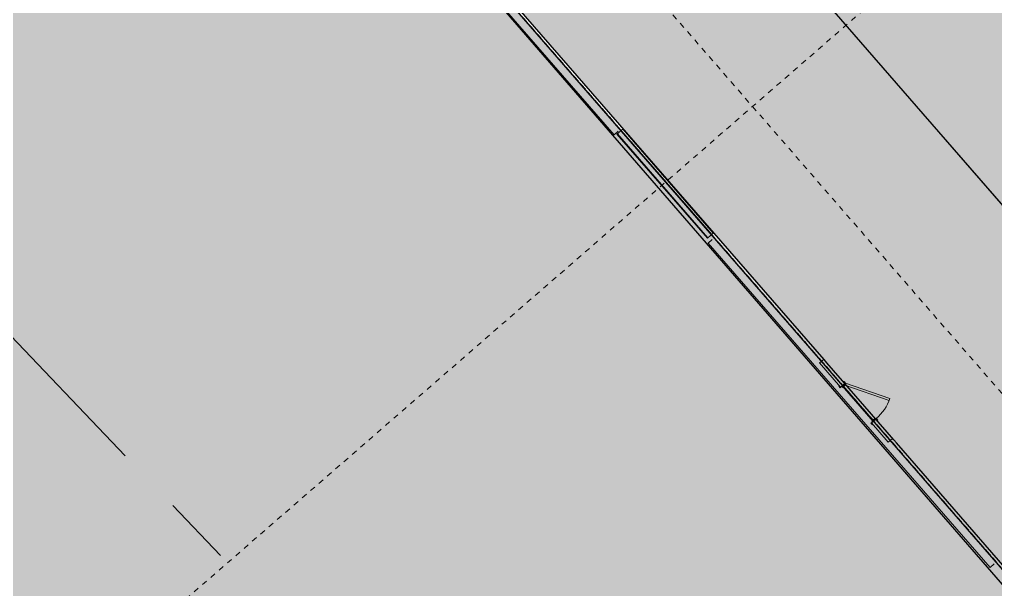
# Model space of a CAD drawing. Header units: metres. Extents: x 507649 to 508899, y 6966965 to 6967377.
# Drawn here: x 507765.81 to 507783.52, y 6967235.59 to 6967245.93 of the extents above; entities that cross this region are included whole.
import ezdxf

# ---------------------------------------------------------------- set-up
doc = ezdxf.new("R2010")
doc.units = ezdxf.units.M
for name, pattern in [('CENTER2', [10, 6.25, -1.25, 1.25, -1.25]), ('Grid Line', [2.1, 1.2, -0.3, 0.3, -0.3]), ('Overhead', [0.004, 0.0025, -0.0015])]:
    doc.linetypes.add(name, pattern=pattern)
doc.layers.get('DEFPOINTS').update_dxf_attribs({"color": 11})
for name, color, linetype, lineweight in [('A-DOOR', 252, 'Continuous', 5), ('A-DOOR-FRAM', 252, 'Continuous', 5), ('A-FLOR', 252, 'Continuous', 5), ('A-FLOR-OVHD', 252, 'Overhead', 5), ('A-WALL', 252, 'Continuous', 5)]:
    doc.layers.add(name, color=color, linetype=linetype, lineweight=lineweight)
for name, color, linetype in [('C_ARCH_BUILDING_OUTLINE', 5, 'Continuous'), ('C_TEXT_2.5', 7, 'Continuous'), ('HATCH_LANDSCAPE', 1, 'Continuous'), ('PAV_FOOTPATH', 101, 'Continuous')]:
    doc.layers.add(name, color=color, linetype=linetype)
doc.layers.add('C_HATCH_PR_BUILDING', color=7, linetype='Continuous', true_color=0xffffff)
doc.layers.add('HATCH_PAVEMENT_FOOTPATH', color=7, linetype='Continuous', true_color=0xffe8a3)
doc.layers.add('S-GRID', color=47, linetype='Continuous', lineweight=5, plot=False)

# ---------------------------------------------------------------- blocks, each defined once
blk = doc.blocks.new('XD_HATCH')
at = {"layer": 'C_HATCH_PR_BUILDING'}
h = blk.add_hatch(color=256, dxfattribs=at)
h.dxf.hatch_style = 1
h.paths.add_polyline_path([(507766.711, 6967255.442), (507736.522, 6967229.203), (507736.707, 6967228.989), (507736.687, 6967228.971), (507782.566, 6967176.226), (507795.661, 6967161.161), (507797.004, 6967162.328), (507817.315, 6967142.708), (507816.19, 6967141.318), (507902.111, 6967071.732), (507911.801, 6967083.72), (507919.918, 6967093.76), (507927.265, 6967102.833), (507888.211, 6967134.462), (507891.102, 6967138.268), (507841.624, 6967217.742), (507824.766, 6967203.095), (507829.311, 6967190.607), (507825.752, 6967187.514), (507795.494, 6967222.404)])
at = {"layer": 'HATCH_LANDSCAPE', "ltscale": 0.5}
h = blk.add_hatch(dxfattribs=at)
h.set_pattern_fill('GRASS', color=256, scale=0.05)
h.set_pattern_definition([(212.013854887, (0, 0), (-0.28538859865, -1.2375190291), [0.238125, -1.557926224]), (167.013854887, (0, 0), (-0.28538859868, -1.23751902925), [0.238125, -1.031875]), (257.013854887, (0, 0), (1.23751902925, -0.28538859868), [0.238125, -1.031875])])
h.paths.add_polyline_path([(507773.231, 6967254.54), (507795.189, 6967268.273), (507798.457, 6967269.061), (507801.707, 6967269.222), (507805.377, 6967268.673), (507808.761, 6967267.479), (507811.626, 6967265.822), (507814.67, 6967263.135), (507817.338, 6967259.647), (507819.03, 6967256.943), (507820.403, 6967254.749), (507825.14, 6967249.815), (507839.422, 6967226.928), (507827.015, 6967211.657), (507816.098, 6967209.536), (507803.586, 6967223.895), (507801.469, 6967222.054), (507795.94, 6967228.431), (507787.717, 6967237.882)])
h.paths.add_polyline_path([(507824.757, 6967208.878), (507817.842, 6967207.534), (507820.855, 6967204.075)])
h.paths.add_polyline_path([(507794.222, 6967274.08), (507795.57, 6967270.422), (507794.404, 6967270.141), (507792.722, 6967269.068), (507771.896, 6967256.079), (507768.875, 6967259.555), (507768.65, 6967260.737), (507773.111, 6967262.911), (507788.383, 6967269.83), (507789.065, 6967270.179), (507789.74, 6967270.665), (507790.114, 6967270.979), (507791.612, 6967272.233), (507793.783, 6967273.928)])
at = {"layer": 'HATCH_PAVEMENT_FOOTPATH'}
h = blk.add_hatch(color=256, dxfattribs=at)
h.dxf.hatch_style = 1
h.paths.add_polyline_path([(507837.674, 6967229.365), (507837.66, 6967229.366), (507837.65, 6967229.36)], flags=17)
h.paths.add_polyline_path([(507818.855, 6967260.959), (507815.988, 6967264.639), (507812.8, 6967267.453), (507809.602, 6967269.303), (507805.862, 6967270.623), (507801.806, 6967271.229), (507798.17, 6967271.049), (507794.404, 6967270.141), (507771.896, 6967256.079), (507773.231, 6967254.54), (507795.189, 6967268.273), (507798.457, 6967269.061), (507801.707, 6967269.222), (507805.377, 6967268.673), (507808.761, 6967267.479), (507811.626, 6967265.822), (507814.67, 6967263.135), (507817.327, 6967259.667), (507819.03, 6967256.943), (507820.723, 6967258.002)])
h.paths.add_polyline_path([(507824.757, 6967208.878), (507820.855, 6967204.075), (507817.842, 6967207.534)], flags=16)
h.paths.add_polyline_path([(507775.2, 6967252.277), (507773.231, 6967254.54), (507771.896, 6967256.079), (507768.875, 6967259.555), (507765.433, 6967257.405), (507766.528, 6967255.653), (507766.711, 6967255.442), (507767.008, 6967255.096), (507767.548, 6967254.475), (507769.136, 6967252.736), (507770.042, 6967251.71), (507770.691, 6967250.96), (507784.442, 6967235.056), (507795.488, 6967222.359), (507798.546, 6967218.885), (507825.752, 6967187.514), (507829.311, 6967190.607), (507824.766, 6967203.095), (507841.624, 6967217.742), (507841.636, 6967217.752), (507842.574, 6967216.249), (507846.702, 6967218.854), (507843.954, 6967223.166), (507842.821, 6967224.979), (507836.04, 6967235.833), (507834.874, 6967237.698), (507828.091, 6967248.556), (507828.218, 6967248.635), (507824.207, 6967255.079), (507824.231, 6967257.069), (507826.604, 6967258.541), (507828.555, 6967258.005), (507828.211, 6967258.838), (507826.515, 6967261.552), (507825.756, 6967262.054), (507825.544, 6967260.238), (507821.071, 6967257.452), (507820.723, 6967258.002), (507819.03, 6967256.943), (507820.403, 6967254.749), (507825.14, 6967249.815), (507839.422, 6967226.928), (507827.015, 6967211.657), (507816.098, 6967209.536), (507803.586, 6967223.895), (507801.469, 6967222.054), (507795.929, 6967228.451), (507787.704, 6967237.904)])
blk = doc.blocks.new('25027_BNP_Skygate Play-Sheet - 000101 - SITE PLAN')
at = {"layer": 'A-DOOR'}
for p, q in [((-2252652.68, 4009184.98), (-2251992.11, 4009719.91)), ((-2251966.93, 4009688.82), (-2252627.51, 4009153.9)), ((-2251992.11, 4009719.91), (-2251966.93, 4009688.82)), ((-2252627.51, 4009153.9), (-2252652.68, 4009184.98))]:
    blk.add_line(p, q, dxfattribs=at)
blk.add_arc((-2251966.93, 4009688.82), 850, 189.00031, 219.00031, dxfattribs=at)
at = {"layer": 'A-DOOR-FRAM'}
for p, q in [((-2251947.76, 4009823.48), (-2251985.3, 4009817.53)), ((-2251985.3, 4009817.53), (-2251947.76, 4009823.48)), ((-2251985.3, 4009817.53), (-2251978.88, 4009777.04)), ((-2251978.88, 4009777.04), (-2251985.3, 4009817.53)), ((-2251983.01, 4009815.87), (-2251949.43, 4009821.19)), ((-2251949.43, 4009821.19), (-2251983.01, 4009815.87)), ((-2251976.59, 4009775.38), (-2251983.01, 4009815.87)), ((-2251983.01, 4009815.87), (-2251980.97, 4009803.03)), ((-2251949.43, 4009821.19), (-2251947.86, 4009811.31)), ((-2251947.86, 4009811.31), (-2251949.43, 4009821.19)), ((-2251945.57, 4009809.65), (-2251947.76, 4009823.48)), ((-2251947.76, 4009823.48), (-2251945.57, 4009809.65)), ((-2252828.78, 4009683.93), (-2252866.31, 4009677.99)), ((-2252828.78, 4009683.93), (-2252866.31, 4009677.99)), ((-2252866.31, 4009677.99), (-2252864.12, 4009664.16)), ((-2252864.12, 4009664.16), (-2252866.31, 4009677.99)), ((-2252864.12, 4009664.16), (-2252849.31, 4009666.51)), ((-2252864.12, 4009664.16), (-2252849.31, 4009666.51)), ((-2252864.03, 4009676.33), (-2252830.44, 4009681.65)), ((-2252864.03, 4009676.33), (-2252830.44, 4009681.65)), ((-2252862.46, 4009666.45), (-2252864.03, 4009676.33)), ((-2252864.03, 4009676.33), (-2252862.46, 4009666.45)), ((-2252849.62, 4009668.48), (-2252862.46, 4009666.45)), ((-2252849.62, 4009668.48), (-2252862.46, 4009666.45)), ((-2252849.31, 4009666.51), (-2252849.62, 4009668.48)), ((-2252849.62, 4009668.48), (-2252849.31, 4009666.51)), ((-2252830.44, 4009681.65), (-2252824.03, 4009641.15)), ((-2252828.41, 4009668.81), (-2252830.44, 4009681.65)), ((-2252822.37, 4009643.44), (-2252828.78, 4009683.93)), ((-2252828.78, 4009683.93), (-2252822.37, 4009643.44)), ((-2252824.03, 4009641.15), (-2252799.34, 4009645.06)), ((-2252824.03, 4009641.15), (-2252799.34, 4009645.06)), ((-2252797.68, 4009647.35), (-2252822.37, 4009643.44)), ((-2252797.68, 4009647.35), (-2252822.37, 4009643.44)), ((-2252799.34, 4009645.06), (-2252792.45, 4009601.6)), ((-2252792.45, 4009601.6), (-2252799.34, 4009645.06)), ((-2252790.17, 4009599.94), (-2252797.68, 4009647.35)), ((-2252797.68, 4009647.35), (-2252790.17, 4009599.94)), ((-2251978.88, 4009777.04), (-2252003.57, 4009773.13)), ((-2252003.57, 4009773.13), (-2251978.88, 4009777.04)), ((-2252003.57, 4009773.13), (-2251996.07, 4009725.72)), ((-2251996.07, 4009725.72), (-2252003.57, 4009773.13)), ((-2252001.29, 4009771.46), (-2251976.59, 4009775.38)), ((-2251976.59, 4009775.38), (-2252001.29, 4009771.46)), ((-2251994.4, 4009728.01), (-2252001.29, 4009771.46)), ((-2252001.29, 4009771.46), (-2251994.4, 4009728.01)), ((-2251996.07, 4009725.72), (-2251971.37, 4009729.63)), ((-2251971.37, 4009729.63), (-2251996.07, 4009725.72)), ((-2251969.71, 4009731.92), (-2251994.4, 4009728.01)), ((-2251994.4, 4009728.01), (-2251969.71, 4009731.92)), ((-2251971.37, 4009729.63), (-2251964.96, 4009689.13)), ((-2251964.96, 4009689.13), (-2251971.37, 4009729.63)), ((-2251963.3, 4009691.42), (-2251969.71, 4009731.92)), ((-2251965.33, 4009704.26), (-2251963.3, 4009691.42)), ((-2251964.96, 4009689.13), (-2251927.43, 4009695.08)), ((-2251927.43, 4009695.08), (-2251964.96, 4009689.13)), ((-2251929.72, 4009696.74), (-2251963.3, 4009691.42)), ((-2251963.3, 4009691.42), (-2251929.72, 4009696.74)), ((-2251947.86, 4009811.31), (-2251960.7, 4009809.28)), ((-2251960.7, 4009809.28), (-2251947.86, 4009811.31)), ((-2251960.7, 4009809.28), (-2251960.39, 4009807.3)), ((-2251960.39, 4009807.3), (-2251960.7, 4009809.28)), ((-2251960.39, 4009807.3), (-2251945.57, 4009809.65)), ((-2251945.57, 4009809.65), (-2251960.39, 4009807.3)), ((-2251929.62, 4009708.91), (-2251944.43, 4009706.56)), ((-2251944.43, 4009706.56), (-2251929.62, 4009708.91)), ((-2251944.43, 4009706.56), (-2251944.12, 4009704.58)), ((-2251944.12, 4009704.58), (-2251944.43, 4009706.56)), ((-2251944.12, 4009704.58), (-2251931.28, 4009706.62)), ((-2251931.28, 4009706.62), (-2251944.12, 4009704.58)), ((-2251931.28, 4009706.62), (-2251929.72, 4009696.74)), ((-2251929.72, 4009696.74), (-2251931.28, 4009706.62)), ((-2251927.43, 4009695.08), (-2251929.62, 4009708.91)), ((-2251929.62, 4009708.91), (-2251927.43, 4009695.08)), ((-2252833.35, 4009565.76), (-2252848.17, 4009563.42)), ((-2252833.35, 4009565.76), (-2252848.17, 4009563.42)), ((-2252848.17, 4009563.42), (-2252845.98, 4009549.59)), ((-2252845.98, 4009549.59), (-2252848.17, 4009563.42)), ((-2252845.98, 4009549.59), (-2252808.44, 4009555.53)), ((-2252845.98, 4009549.59), (-2252808.44, 4009555.53)), ((-2252845.88, 4009561.75), (-2252833.04, 4009563.79)), ((-2252845.88, 4009561.75), (-2252833.04, 4009563.79)), ((-2252844.31, 4009551.88), (-2252845.88, 4009561.75)), ((-2252845.88, 4009561.75), (-2252844.31, 4009551.88)), ((-2252810.73, 4009557.2), (-2252844.31, 4009551.88)), ((-2252810.73, 4009557.2), (-2252844.31, 4009551.88)), ((-2252833.04, 4009563.79), (-2252833.35, 4009565.76)), ((-2252833.35, 4009565.76), (-2252833.04, 4009563.79)), ((-2252792.45, 4009601.6), (-2252817.15, 4009597.69)), ((-2252792.45, 4009601.6), (-2252817.15, 4009597.69)), ((-2252817.15, 4009597.69), (-2252810.73, 4009557.2)), ((-2252814.86, 4009596.03), (-2252790.17, 4009599.94)), ((-2252814.86, 4009596.03), (-2252790.17, 4009599.94)), ((-2252808.44, 4009555.53), (-2252814.86, 4009596.03)), ((-2252814.86, 4009596.03), (-2252808.44, 4009555.53)), ((-2252810.73, 4009557.2), (-2252812.77, 4009570.04))]:
    blk.add_line(p, q, dxfattribs=at)
at = {"layer": 'A-FLOR'}
blk.add_line((-2240534.76, 4007180.41), (-2277577.89, 4001313.14), dxfattribs=at)
at = {"layer": 'A-FLOR-OVHD'}
for p, q in [((-2319811.48, 3999008.72), (-2229984.83, 4013236.39)), ((-2277928.49, 4003532.49), (-2230914.66, 4010979.03))]:
    blk.add_line(p, q, dxfattribs=at)
at = {"layer": 'A-WALL'}
for p, q in [((-2245921.4, 4010864.06), (-2238079.12, 4012106.2)), ((-2245940.66, 4010813.42), (-2248409.88, 4010422.32)), ((-2245938.78, 4010801.56), (-2248408, 4010410.47)), ((-2245924.39, 4010710.7), (-2248393.61, 4010319.6)), ((-2245917.51, 4010667.24), (-2245940.66, 4010813.42)), ((-2245905.75, 4010765.29), (-2245921.4, 4010864.06)), ((-2245918.92, 4010676.13), (-2248388.13, 4010285.03)), ((-2248386.73, 4010276.14), (-2245917.51, 4010667.24)), ((-2256193.35, 4009237.08), (-2248489.39, 4010457.32)), ((-2248489.39, 4010457.32), (-2248473.74, 4010358.54)), ((-2248409.88, 4010422.32), (-2248386.73, 4010276.14)), ((-2251406.19, 4009894.07), (-2251980.97, 4009803.03)), ((-2251390.54, 4009795.3), (-2251406.19, 4009894.07)), ((-2252828.41, 4009668.81), (-2253282.79, 4009596.84)), ((-2252812.77, 4009570.04), (-2252828.41, 4009668.81)), ((-2252822.37, 4009630.68), (-2251974.94, 4009764.9)), ((-2252820.59, 4009619.43), (-2251973.15, 4009753.65)), ((-2251980.97, 4009803.03), (-2251965.33, 4009704.26)), ((-2251965.33, 4009704.26), (-2251390.54, 4009795.3)), ((-2253282.79, 4009596.84), (-2253267.15, 4009498.07)), ((-2253267.15, 4009498.07), (-2252812.77, 4009570.04)), ((-2256177.7, 4009138.31), (-2256193.35, 4009237.08))]:
    blk.add_line(p, q, dxfattribs=at)
at = {"layer": 'S-GRID', "linetype": 'Grid Line'}
for p, q in [((-2245896.89, 4002655.43), (-2259808.6, 4090487.22)), ((-2319776.91, 3999014.19), (-2220382.59, 4014757.29))]:
    blk.add_line(p, q, dxfattribs=at)
blk = doc.blocks.new('XE_ARCH')
at = {"xscale": 0.001, "yscale": 0.001, "zscale": 0.001, "rotation": 121.996}
blk.add_blockref('25027_BNP_Skygate Play-Sheet - 000101 - SITE PLAN', (509988.126, 6971273.77), dxfattribs=at)
at = {"layer": 'DEFPOINTS'}
blk.add_lwpolyline([(507766.713, 6967255.443), (507736.522, 6967229.203), (507795.661, 6967161.161), (507797.005, 6967162.329), (507817.315, 6967142.708), (507816.19, 6967141.319), (507902.084, 6967071.741), (507927.265, 6967102.832), (507888.211, 6967134.463), (507891.284, 6967138.257), (507841.636, 6967217.752), (507824.767, 6967203.096), (507829.281, 6967190.691), (507825.699, 6967187.577), (507766.713, 6967255.443)], dxfattribs=at)
blk = doc.blocks.new('XD_DESIGN BASE_1')
at = {"layer": 'C_ARCH_BUILDING_OUTLINE', "elevation": 5.24}
blk.add_lwpolyline([(507902.095, 6967072.072), (507919.667, 6967093.787), (507918.626, 6967094.631), (507925.899, 6967103.612), (507888.008, 6967134.433), (507891.102, 6967138.268), (507841.557, 6967217.483), (507824.94, 6967203.05), (507829.494, 6967190.536), (507825.676, 6967187.216), (507825.561, 6967187.348), (507766.697, 6967255.23), (507751.828, 6967242.078), (507736.783, 6967229.129), (507754.43, 6967208.841), (507781.975, 6967177.135), (507795.754, 6967161.44), (507797.064, 6967162.579), (507797.288, 6967162.407), (507817.659, 6967142.729), (507816.547, 6967141.356), (507902.095, 6967072.072)], dxfattribs=at)
at = {"layer": 'C_ARCH_BUILDING_OUTLINE'}
blk.add_polyline3d([(507784.735, 6967234.782, 5.19), (507781.717, 6967238.254, 5.19), (507781.669, 6967238.309, 5.25), (507780.458, 6967239.703, 5.25), (507780.405, 6967239.763, 5.19), (507774.829, 6967246.178, 5.19), (507774.781, 6967246.234, 5.205), (507773.57, 6967247.628, 5.205), (507773.517, 6967247.688, 5.19), (507771.968, 6967249.483, 5.102), (507770.959, 6967250.631, 5.041), (507769.996, 6967251.731, 4.982), (507768.808, 6967253.099, 4.964), (507768.243, 6967253.749, 4.93), (507768.209, 6967253.719, 4.93), (507766.974, 6967255.14, 4.854), (507766.711, 6967255.442, 4.838), (507751.616, 6967242.322, 5), (507740.646, 6967232.787, 5), (507736.521, 6967229.201, 5.19), (507736.707, 6967228.989, 5.19), (507736.687, 6967228.971, 5.19), (507745.146, 6967219.279, 5.19)], dxfattribs=at)
at = {"layer": 'PAV_FOOTPATH'}
blk.add_polyline3d([(507767.93, 6967260.757, 4.601), (507768.659, 6967259.804, 4.751), (507769.643, 6967258.672, 4.766), (507770.177, 6967258.057, 4.807), (507771.896, 6967256.079, 4.938), (507773.225, 6967254.55, 4.958), (507774.734, 6967252.814, 5.05), (507776.866, 6967250.361, 5.13), (507787.693, 6967237.905, 5.13), (507789.975, 6967239.88, 5.1), (507796.236, 6967232.698, 5.1), (507795.929, 6967228.451, 5.138), (507801.469, 6967222.054, 5.138), (507803.585, 6967223.894, 5.11), (507816.098, 6967209.536, 5.11)], dxfattribs=at)

msp = doc.modelspace()

# ---------------------------------------------------------------- linework, layer by layer
at = {"layer": 'C_TEXT_2.5', "color": 1, "linetype": 'CENTER2', "lineweight": -3, "flags": 128}
msp.add_lwpolyline([(507749.603, 6967257.006), (507926.065, 6967072.193)], dxfattribs=at)

# ---------------------------------------------------------------- block references
at = {"layer": 'C_TEXT_2.5'}
msp.add_blockref('XD_HATCH', (0, 0), dxfattribs=at)

# ---------------------------------------------------------------- next in the draw order: block references
msp.add_blockref('XE_ARCH', (0, 0), dxfattribs=at)

# ---------------------------------------------------------------- next in the draw order: block references
msp.add_blockref('XD_DESIGN BASE_1', (0, 0), dxfattribs=at)

doc.saveas('drawing.dxf')
